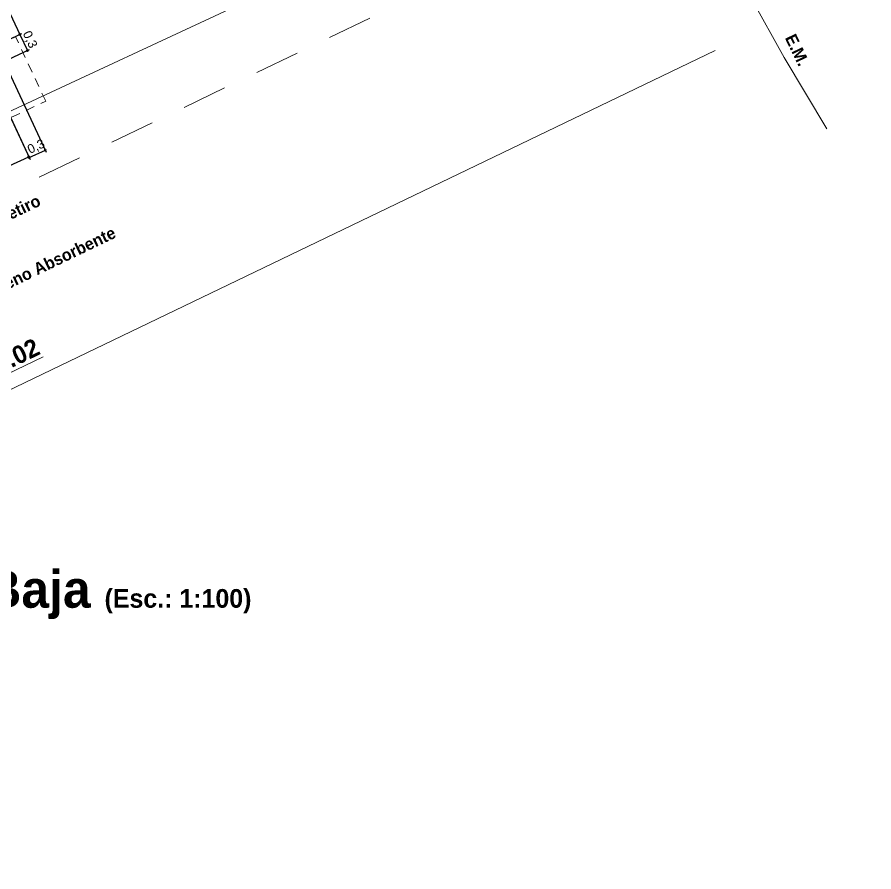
# Model space of a CAD drawing. Header units: millimetres. Extents: x 110427 to 125914, y 76277 to 76441.
# Drawn here: x 114104.61 to 114118.97, y 76365.54 to 76379.86 of the extents above; entities that cross this region are included whole.
import ezdxf

# ---------------------------------------------------------------- set-up
doc = ezdxf.new("R2010")
doc.units = ezdxf.units.MM
doc.linetypes.add('CENTER', pattern=[50.8, 31.75, -6.35, 6.35, -6.35])
doc.linetypes.add('JIS_02_0.7', pattern=[1.35, 0.75, -0.6])
for name, color, linetype, lineweight in [('0.15', 6, 'Continuous', 15), ('06_CIVIL VISTAS GRUESA', 244, 'Continuous', 13), ('09_CIVIL PROYECCIONES', 230, 'JIS_02_0.7', 5), ('10_CIVIL EJES', 230, 'CENTER', 15), ('12_TEXTOS', 4, 'Continuous', 40), ('13_COTAS', 8, 'Continuous', 9)]:
    doc.layers.add(name, color=color, linetype=linetype, lineweight=lineweight)
doc.layers.add('14_TEXTOS', color=4, linetype='Continuous')
doc.styles.add('JDS1', font='GOTHICB.TTF')
doc.styles.add('Swis721 BT', font='swiss.ttf')
doc.dimstyles.new('ISO-23', dxfattribs={"dimscale": 0.03, "dimtxt": 5, "dimasz": 2.5, "dimexe": 1.25, "dimexo": 0.625, "dimtad": 1, "dimtxsty": 'Swis721 BT', "dimblk": 'DOTSMALL', "dimcen": 2.5, "dimclrt": 150, "dimadec": 0, "dimazin": 0, "dimtfac": 1, "dimtmove": 0, "dimatfit": 3, "dimfxl": 0, "dimarcsym": 0})

# ---------------------------------------------------------------- blocks, each defined once
blk = doc.blocks.new('_DotSmall')
at = {"color": 0, "linetype": 'ByBlock', "const_width": 0.5}
blk.add_lwpolyline([(-0.0625, 0, 1), (0.0625, 0, 1)], format="xyb", close=True, dxfattribs=at)
blk = doc.blocks.new('*D302')
at = {"layer": '06_CIVIL VISTAS GRUESA', "color": 0, "lineweight": -2}
for p, q in [((114104.039, 76379.178), (114104.825, 76377.492)), ((114100.414, 76377.487), (114101.2, 76375.802)), ((114101.184, 76375.836), (114104.809, 76377.526))]:
    blk.add_line(p, q, dxfattribs=at)
at = {"layer": 'Defpoints', "color": 0}
for p in [(114104.031, 76379.195), (114100.406, 76377.504), (114104.809, 76377.526)]:
    blk.add_point(p, dxfattribs=at)
at = {"layer": '06_CIVIL VISTAS GRUESA', "color": 0, "lineweight": -2, "xscale": 0.075, "yscale": 0.075, "zscale": 0.075}
for p, rotation in [((114104.809, 76377.526), 24.99941188875567), ((114101.184, 76375.836), 204.9994118887556)]:
    blk.add_blockref('_DotSmall', p, dxfattribs=dict(at, rotation=rotation))
at = {"layer": '06_CIVIL VISTAS GRUESA', "color": 150, "insert": (114102.957, 76376.766), "char_height": 0.15, "attachment_point": 5, "rotation": 24.9994, "style": 'Swis721 BT'}
blk.add_mtext('4', dxfattribs=at)
blk = doc.blocks.new('*D303')
at = {"layer": '06_CIVIL VISTAS GRUESA', "color": 0, "lineweight": -2}
for p, q in [((114104.404, 76379.105), (114105.104, 76377.604)), ((114104.132, 76378.979), (114104.832, 76377.477)), ((114104.816, 76377.511), (114105.088, 76377.638))]:
    blk.add_line(p, q, dxfattribs=at)
at = {"layer": 'Defpoints', "color": 0}
for p in [(114104.396, 76379.122), (114104.124, 76378.996), (114105.088, 76377.638)]:
    blk.add_point(p, dxfattribs=at)
at = {"layer": '06_CIVIL VISTAS GRUESA', "color": 0, "lineweight": -2, "xscale": 0.075, "yscale": 0.075, "zscale": 0.075}
for p, rotation in [((114105.088, 76377.638), 24.99999999258063), ((114104.816, 76377.511), 204.9999999925807)]:
    blk.add_blockref('_DotSmall', p, dxfattribs=dict(at, rotation=rotation))
at = {"layer": '06_CIVIL VISTAS GRUESA', "color": 150, "insert": (114104.937, 76377.688), "char_height": 0.15, "attachment_point": 5, "rotation": 25, "style": 'Swis721 BT'}
blk.add_mtext('0,3', dxfattribs=at)
blk = doc.blocks.new('*D305')
at = {"layer": '06_CIVIL VISTAS GRUESA', "color": 0, "lineweight": -2}
for p, q in [((114102.819, 76382.028), (114103.426, 76382.311)), ((114103.392, 76382.295), (114104.659, 76379.576)), ((114104.087, 76379.309), (114104.693, 76379.592))]:
    blk.add_line(p, q, dxfattribs=at)
at = {"layer": 'Defpoints', "color": 0}
for p in [(114102.802, 76382.02), (114104.659, 76379.576), (114104.07, 76379.301)]:
    blk.add_point(p, dxfattribs=at)
at = {"layer": '06_CIVIL VISTAS GRUESA', "color": 0, "lineweight": -2, "xscale": 0.075, "yscale": 0.075, "zscale": 0.075}
for p, rotation in [((114103.392, 76382.295), 115.0008319876607), ((114104.659, 76379.576), 295.0008319876608)]:
    blk.add_blockref('_DotSmall', p, dxfattribs=dict(at, rotation=rotation))
at = {"layer": '06_CIVIL VISTAS GRUESA', "color": 150, "insert": (114104.112, 76380.976), "char_height": 0.15, "attachment_point": 5, "rotation": 295.0008, "style": 'Swis721 BT'}
blk.add_mtext('3', dxfattribs=at)
blk = doc.blocks.new('*D306')
at = {"layer": '06_CIVIL VISTAS GRUESA', "color": 0, "lineweight": -2}
for p, q in [((114104.123, 76379.326), (114104.693, 76379.592)), ((114104.659, 76379.576), (114104.786, 76379.304)), ((114104.25, 76379.054), (114104.82, 76379.32))]:
    blk.add_line(p, q, dxfattribs=at)
at = {"layer": 'Defpoints', "color": 0}
for p in [(114104.106, 76379.318), (114104.786, 76379.304), (114104.233, 76379.046)]:
    blk.add_point(p, dxfattribs=at)
at = {"layer": '06_CIVIL VISTAS GRUESA', "color": 0, "lineweight": -2, "xscale": 0.075, "yscale": 0.075, "zscale": 0.075}
for p, rotation in [((114104.659, 76379.576), 115.0000000033583), ((114104.786, 76379.304), 295.0000000033583)]:
    blk.add_blockref('_DotSmall', p, dxfattribs=dict(at, rotation=rotation))
at = {"layer": '06_CIVIL VISTAS GRUESA', "color": 150, "insert": (114104.822, 76379.486), "char_height": 0.15, "attachment_point": 5, "rotation": 295, "style": 'Swis721 BT'}
blk.add_mtext('0,3', dxfattribs=at)

msp = doc.modelspace()

# ---------------------------------------------------------------- linework, layer by layer
at = {"layer": '0.15'}
msp.add_line((114094.62, 76373.681), (114113.616, 76382.539), dxfattribs=at)
at = {"layer": '09_CIVIL PROYECCIONES'}
msp.add_line((114090.385, 76370.16), (114113.645, 76381.349), dxfattribs=at)
at = {"layer": '09_CIVIL PROYECCIONES', "ltscale": 0.2}
for p, q in [((114105.094, 76378.455), (114104.587, 76379.542)), ((114097.426, 76374.879), (114105.094, 76378.455))]:
    msp.add_line(p, q, dxfattribs=at)
at = {"layer": '10_CIVIL EJES'}
msp.add_line((114087.701, 76365.54), (114118.973, 76380.583), dxfattribs=at)
msp.add_arc((114154.384, 76400.372), 42.561, 181.8265, 211.7257, dxfattribs=at)

# ---------------------------------------------------------------- texts
at = {"layer": '12_TEXTOS', "color": 150, "insert": (114117.598, 76379.271), "char_height": 0.2, "width": 0.82275, "attachment_point": 8, "rotation": 295.6896, "style": 'JDS1'}
msp.add_mtext('E.M.', dxfattribs=at)
at = {"layer": '13_COTAS', "color": 150, "attachment_point": 5, "rotation": 25.6896, "style": 'JDS1'}
for s, insert, char_height, width in [('\\A1;Linea de Retiro', (114104.116, 76376.387), 0.2, 6.27387), ('\\A1;Terreno Absorbente', (114105.096, 76375.715), 0.2, 6.27387), ('\\A1;{\\L31.02}', (114104.507, 76374.14), 0.3, 1.68275)]:
    msp.add_mtext(s, dxfattribs=dict(at, insert=insert, char_height=char_height, width=width))
at = {"layer": '14_TEXTOS', "insert": (114101.342, 76369.778), "char_height": 0.5, "width": 9.59338, "attachment_point": 7, "style": 'JDS1'}
msp.add_mtext('{\\H1.25x;Planta Baja \\H0.5x;(Esc.: 1:100)}', dxfattribs=at)

# ---------------------------------------------------------------- dimensions: what is measured, and where the dimension line sits
at = {"layer": '06_CIVIL VISTAS GRUESA'}
for p1, p2, distance, picture, middle in [((114102.802, 76382.02), (114104.07, 76379.301), 0.651, '*D305', (114104.112, 76380.976)), ((114100.406, 76377.504), (114104.031, 76379.195), -1.841, '*D302', (114102.957, 76376.766))]:
    dim = msp.add_aligned_dim(p1=p1, p2=p2, distance=distance, dimstyle='ISO-23', override={"dimfxl": 100, "dimarcsym": 2}, dxfattribs=at)
    dim.commit()
    dim.dimension.update_dxf_attribs({"geometry": picture, "text_midpoint": middle})
for base, p1, p2, angle, picture, middle in [((114104.786, 76379.304), (114104.106, 76379.318), (114104.233, 76379.046), 295, '*D306', (114104.723, 76379.44)), ((114105.088, 76377.638), (114104.124, 76378.996), (114104.396, 76379.122), 25, '*D303', (114104.983, 76377.589))]:
    dim = msp.add_linear_dim(base=base, p1=p1, p2=p2, angle=angle, dimstyle='ISO-23', override={"dimfxl": 100, "dimarcsym": 2}, dxfattribs=at)
    dim.commit()
    dim.dimension.update_dxf_attribs({"geometry": picture, "text_midpoint": middle, "dimtype": 161})

doc.saveas('drawing.dxf')
